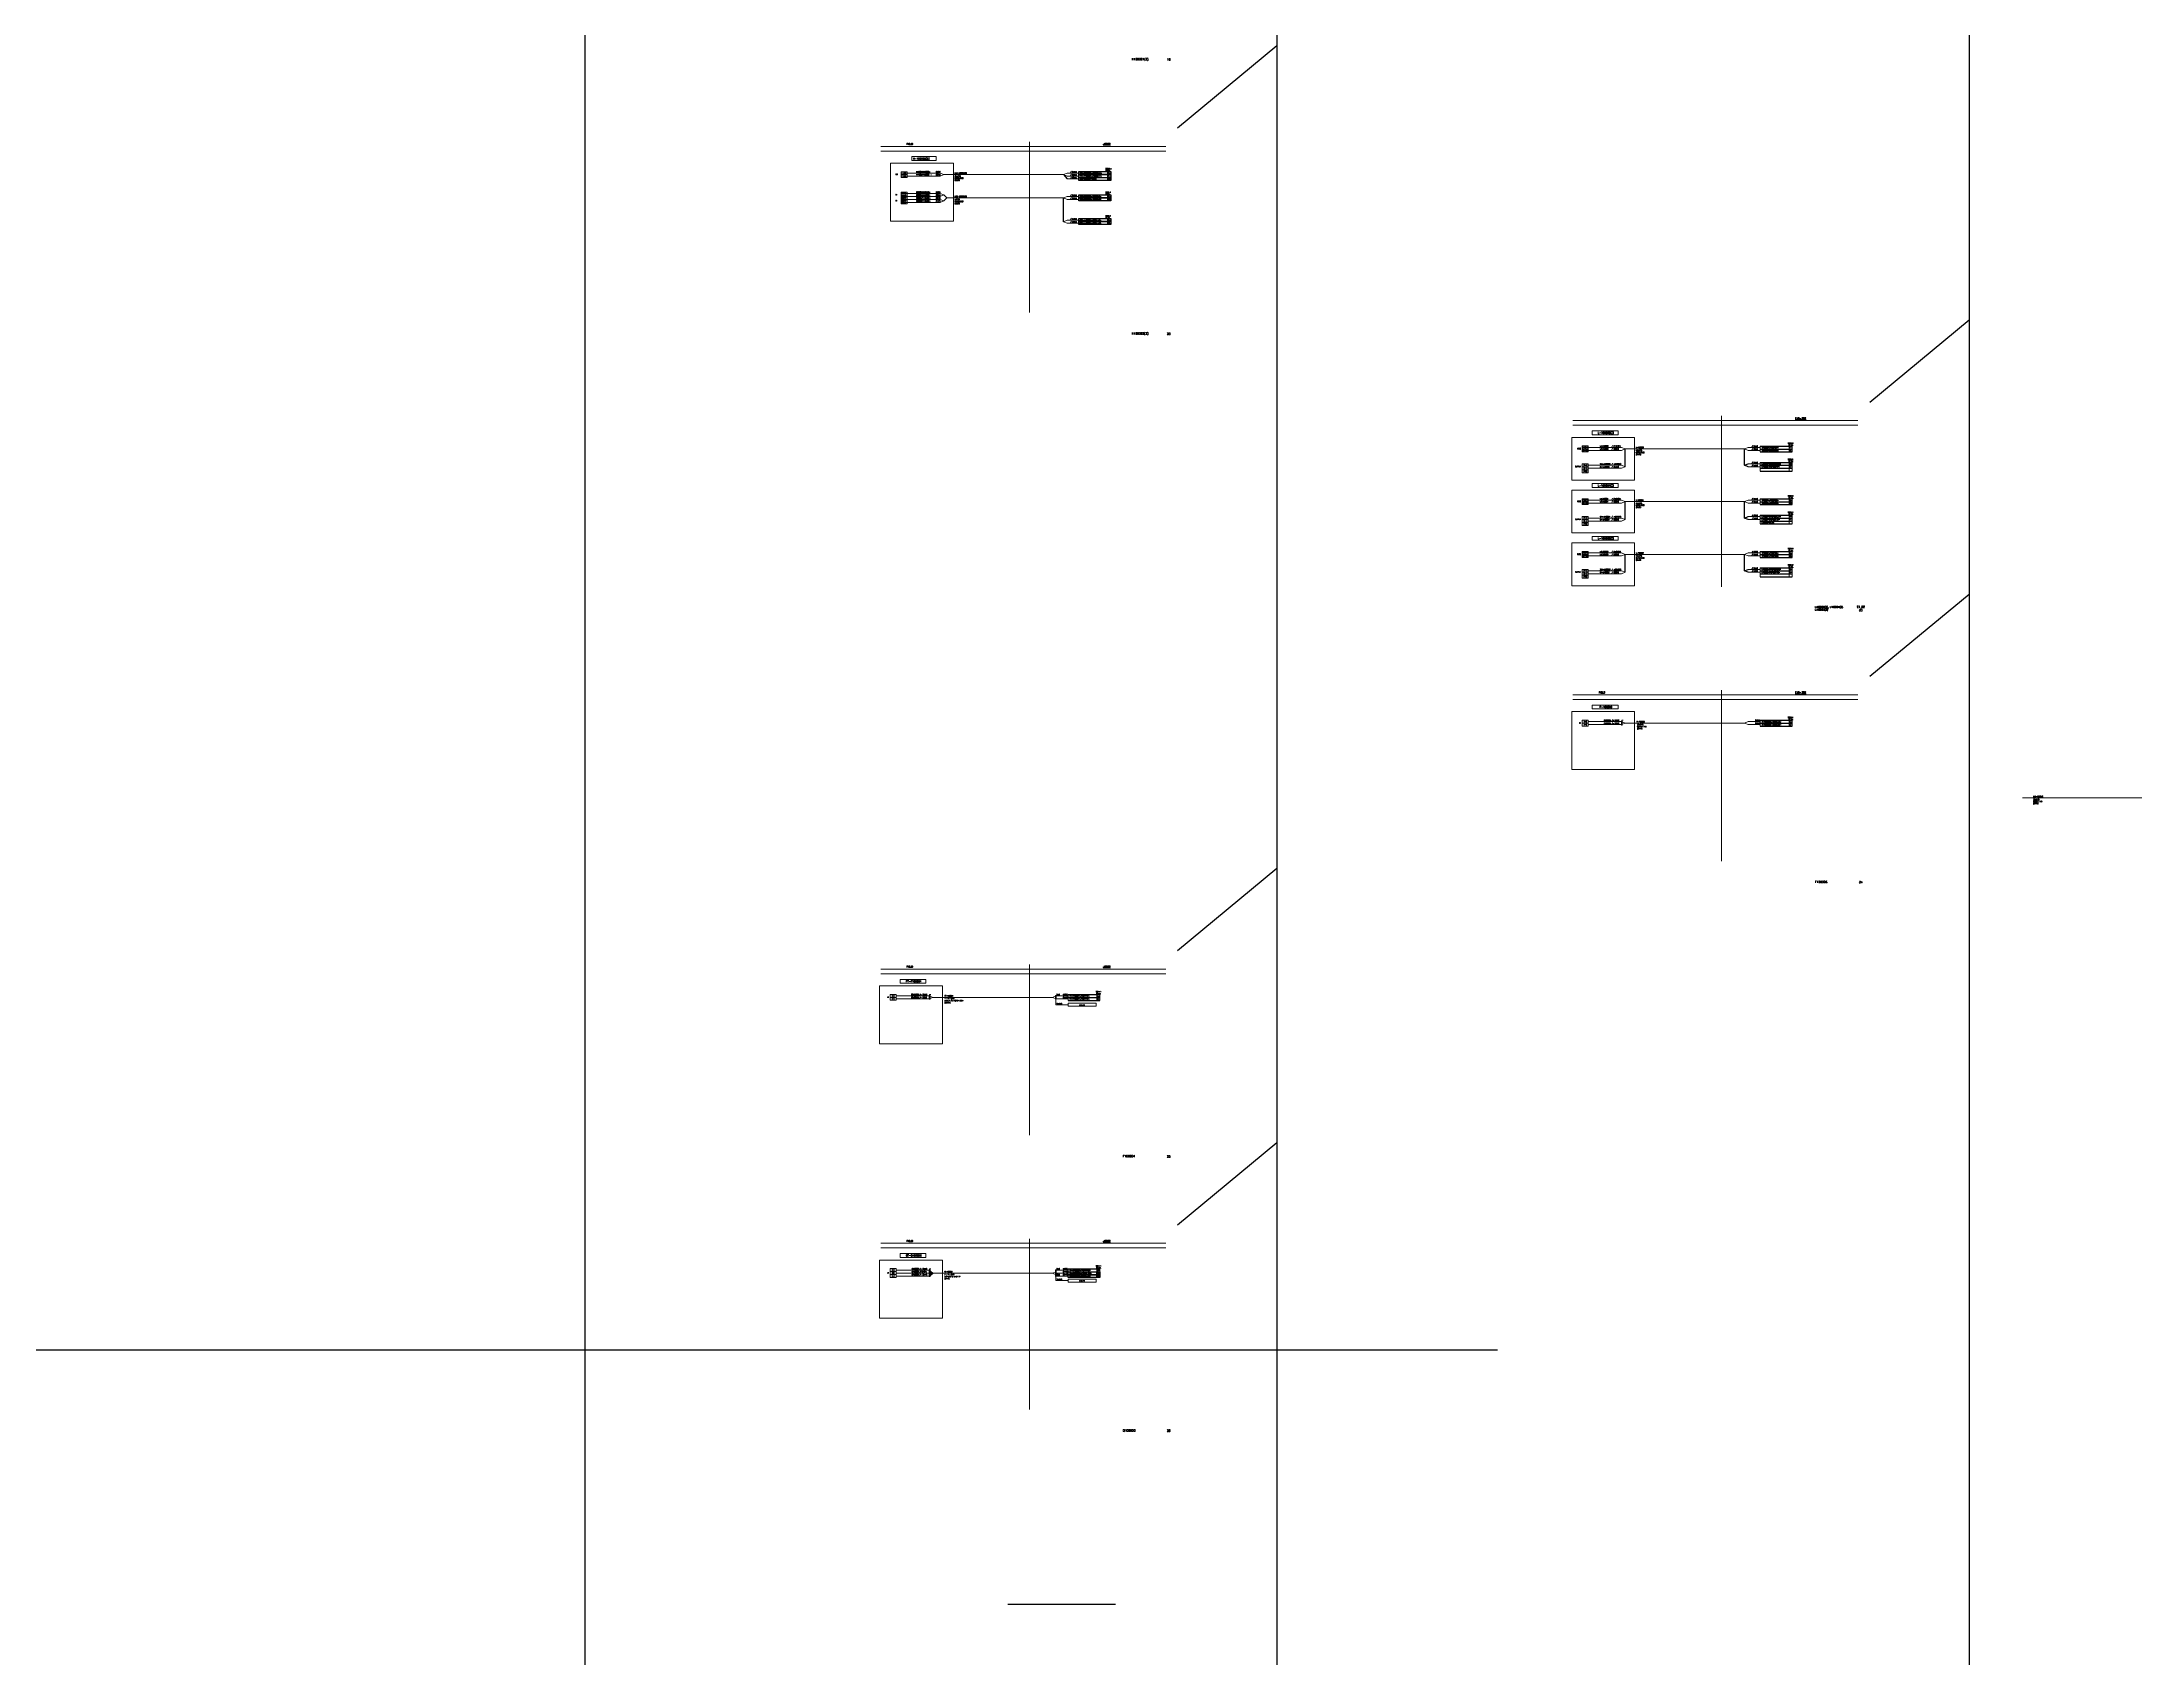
# Model space of a CAD drawing. Header units: millimetres. Extents: x -14942 to 24072, y -50285 to 2207.
# Drawn here: x -11872 to -9028, y -8700 to -6510 of the extents above; entities that cross this region are included whole.
import ezdxf
from ezdxf.enums import TextEntityAlignment as Align

# ---------------------------------------------------------------- set-up
doc = ezdxf.new("R2010")
doc.units = ezdxf.units.MM
doc.header["$MEASUREMENT"] = 0
for name, color, linetype in [('BORDER', 3, 'CONTINUOUS'), ('INSTRU', 4, 'CONTINUOUS'), ('INSTRUMENT', 1, 'CONTINUOUS'), ('LINE', 3, 'CONTINUOUS'), ('TEXT', 2, 'CONTINUOUS')]:
    doc.layers.add(name, color=color, linetype=linetype)
doc.styles.add('ROMANS', font='romans')

# ---------------------------------------------------------------- blocks, each defined once
blk = doc.blocks.new('Box')
at = {"layer": 'INSTRU', "color": 7, "lineweight": 13}
for p, q in [((660.5, -1853.3), (660.5, -1865.3)), ((699.6, -1853.3), (699.6, -1865.3)), ((703.7, -1853.3), (703.7, -1865.3))]:
    blk.add_line(p, q, dxfattribs=at)
at = {"layer": 'INSTRUMENT', "color": 7}
for p, q in [((660.5, -1853.3), (703.7, -1853.3)), ((660.5, -1857.3), (703.7, -1857.3)), ((660.5, -1861.3), (703.7, -1861.3)), ((660.5, -1865.3), (703.7, -1865.3))]:
    blk.add_line(p, q, dxfattribs=at)
blk = doc.blocks.new('BOX2')
at = {"layer": 'INSTRU', "color": 7, "lineweight": 13}
for p, q in [((-10467.9, -3369.9), (-10467.9, -3377.9)), ((-10428.8, -3369.9), (-10428.8, -3377.9)), ((-10424.6, -3369.9), (-10424.6, -3377.9))]:
    blk.add_line(p, q, dxfattribs=at)
at = {"layer": 'INSTRUMENT', "color": 7}
for p, q in [((-10467.9, -3369.9), (-10424.6, -3369.9)), ((-10467.9, -3373.9), (-10424.6, -3373.9)), ((-10467.9, -3377.9), (-10424.6, -3377.9))]:
    blk.add_line(p, q, dxfattribs=at)
blk = doc.blocks.new('TERMINAL BALL VALVE')
at = {"layer": 'INSTRU', "color": 7, "lineweight": 13}
for p, q in [((-10708.8, -4084.1), (-10700.8, -4084.1)), ((-10708.8, -4084.1), (-10708.8, -4088.1)), ((-10708.8, -4088.1), (-10700.8, -4088.1)), ((-10708.8, -4088.1), (-10708.8, -4092.1)), ((-10708.8, -4092.1), (-10700.8, -4092.1)), ((-10708.8, -4092.1), (-10700.8, -4092.1)), ((-10708.8, -4092.1), (-10700.8, -4092.1)), ((-10700.8, -4084.1), (-10700.8, -4088.1)), ((-10700.8, -4088.1), (-10700.8, -4092.1)), ((-10708.8, -4111.7), (-10708.8, -4115.7)), ((-10708.8, -4111.7), (-10700.8, -4111.7)), ((-10708.8, -4115.7), (-10700.8, -4115.7)), ((-10708.8, -4115.7), (-10708.8, -4119.7)), ((-10708.8, -4119.7), (-10700.8, -4119.7)), ((-10708.8, -4119.7), (-10708.8, -4123.7)), ((-10708.8, -4119.7), (-10700.8, -4119.7)), ((-10708.8, -4119.7), (-10700.8, -4119.7)), ((-10708.8, -4123.7), (-10700.8, -4123.7)), ((-10708.8, -4123.7), (-10708.8, -4127.7)), ((-10700.8, -4111.7), (-10700.8, -4115.7)), ((-10700.8, -4115.7), (-10700.8, -4119.7)), ((-10700.8, -4119.7), (-10700.8, -4123.7)), ((-10700.8, -4123.7), (-10700.8, -4127.7)), ((-10708.8, -4127.7), (-10700.8, -4127.7))]:
    blk.add_line(p, q, dxfattribs=at)
at = {"layer": 'TEXT', "color": 7, "lineweight": 13, "style": 'ROMANS'}
for s, p in [('HVK(Z)+', (-10704.8, -4086.1)), ('HVK(Z)-', (-10704.8, -4090.1)), ('GSC(Z)+', (-10704.8, -4113.7)), ('GSC(Z)-', (-10704.8, -4117.7)), ('GSO(Z)+', (-10704.8, -4121.7)), ('GSO(Z)-', (-10704.8, -4125.7))]:
    blk.add_text(s, height=1.2, dxfattribs=at).set_placement(p, align=Align.MIDDLE)
blk = doc.blocks.new('AA')
at = {"layer": 'INSTRU', "color": 7, "lineweight": 13}
for p, q in [((660.4, -1836.1), (674.5, -1836.1)), ((660.4, -1836.1), (660.4, -1840.1)), ((660.4, -1840.1), (698.6, -1840.1)), ((667.7, -1836.1), (698.6, -1836.1)), ((698.6, -1836.1), (698.6, -1840.1))]:
    blk.add_line(p, q, dxfattribs=at)
at = {"layer": 'TEXT', "color": 7, "lineweight": 13, "style": 'ROMANS'}
blk.add_text('ground', height=1.5, dxfattribs=at).set_placement((675.9, -1839.1))

msp = doc.modelspace()

# ---------------------------------------------------------------- linework, layer by layer
at = {"layer": 'BORDER', "color": 7, "lineweight": 13}
for p, q in [((-10736.5, -6651.3), (-10350.5, -6651.3)), ((-10736.5, -6657.6), (-10350.5, -6657.6)), ((-9799, -7022.9), (-9413, -7022.9)), ((-9799, -7029.2), (-9413, -7029.2)), ((-9799, -7394.6), (-9413, -7394.6)), ((-9799, -7400.9), (-9413, -7400.9)), ((-10736.5, -7766.2), (-10350.5, -7766.2)), ((-10736.5, -7772.5), (-10350.5, -7772.5)), ((-10736.5, -8137.8), (-10350.5, -8137.8)), ((-10736.5, -8144.1), (-10350.5, -8144.1))]:
    msp.add_line(p, q, dxfattribs=at)
at = {"layer": 'BORDER', "color": 7, "lineweight": 13, "ltscale": 2.5}
for p, q in [((-10535, -6645), (-10535, -6876.5)), ((-9597.5, -7016.6), (-9597.5, -7248.2)), ((-9597.5, -7388.3), (-9597.5, -7619.8)), ((-10535, -7759.9), (-10535, -7991.4)), ((-10535, -8131.5), (-10535, -8363.1))]:
    msp.add_line(p, q, dxfattribs=at)
at = {"layer": 'INSTRU', "color": 7, "lineweight": 13}
for p, q in [((-9786.2, -7057.2), (-9778.2, -7057.2)), ((-9786.2, -7057.2), (-9786.2, -7061.2)), ((-9786.2, -7061.2), (-9778.2, -7061.2)), ((-9786.2, -7061.2), (-9786.2, -7065.2)), ((-9786.2, -7065.2), (-9778.2, -7065.2)), ((-9786.2, -7065.2), (-9778.2, -7065.2)), ((-9786.2, -7081.5), (-9778.2, -7081.5)), ((-9786.2, -7081.5), (-9778.2, -7081.5)), ((-9786.2, -7081.5), (-9778.2, -7081.5)), ((-9786.2, -7081.5), (-9786.2, -7085.5)), ((-9778.2, -7057.2), (-9778.2, -7061.2)), ((-9778.2, -7061.2), (-9778.2, -7065.2)), ((-9778.2, -7081.5), (-9778.2, -7085.5)), ((-9786.2, -7085.5), (-9786.2, -7093.5)), ((-9786.2, -7085.5), (-9778.2, -7085.5)), ((-9786.2, -7089.5), (-9778.2, -7089.5)), ((-9786.2, -7093.5), (-9778.2, -7093.5)), ((-9778.2, -7085.5), (-9778.2, -7093.5)), ((-9786.2, -7128.7), (-9778.2, -7128.7)), ((-9786.2, -7128.7), (-9786.2, -7132.7)), ((-9786.2, -7132.7), (-9778.2, -7132.7)), ((-9786.2, -7132.7), (-9786.2, -7136.7)), ((-9786.2, -7136.7), (-9778.2, -7136.7)), ((-9786.2, -7136.7), (-9778.2, -7136.7)), ((-9778.2, -7128.7), (-9778.2, -7132.7)), ((-9778.2, -7132.7), (-9778.2, -7136.7)), ((-9786.2, -7153), (-9778.2, -7153)), ((-9786.2, -7153), (-9778.2, -7153)), ((-9786.2, -7153), (-9778.2, -7153)), ((-9786.2, -7153), (-9786.2, -7157)), ((-9786.2, -7157), (-9786.2, -7165)), ((-9786.2, -7157), (-9778.2, -7157)), ((-9786.2, -7161), (-9778.2, -7161)), ((-9786.2, -7165), (-9778.2, -7165)), ((-9778.2, -7153), (-9778.2, -7157)), ((-9778.2, -7157), (-9778.2, -7165)), ((-9786.2, -7200.2), (-9778.2, -7200.2)), ((-9786.2, -7200.2), (-9786.2, -7204.2)), ((-9786.2, -7204.2), (-9778.2, -7204.2)), ((-9786.2, -7204.2), (-9786.2, -7208.2)), ((-9786.2, -7208.2), (-9778.2, -7208.2)), ((-9786.2, -7208.2), (-9778.2, -7208.2)), ((-9778.2, -7200.2), (-9778.2, -7204.2)), ((-9778.2, -7204.2), (-9778.2, -7208.2)), ((-9786.2, -7224.5), (-9778.2, -7224.5)), ((-9786.2, -7224.5), (-9778.2, -7224.5)), ((-9786.2, -7224.5), (-9778.2, -7224.5)), ((-9786.2, -7224.5), (-9786.2, -7228.5)), ((-9786.2, -7228.5), (-9786.2, -7236.5)), ((-9786.2, -7228.5), (-9778.2, -7228.5)), ((-9786.2, -7232.5), (-9778.2, -7232.5)), ((-9786.2, -7236.5), (-9778.2, -7236.5)), ((-9778.2, -7224.5), (-9778.2, -7228.5)), ((-9778.2, -7228.5), (-9778.2, -7236.5)), ((-9786.2, -7428.8), (-9778.2, -7428.8)), ((-9786.2, -7428.8), (-9786.2, -7432.8)), ((-9786.2, -7432.8), (-9778.2, -7432.8)), ((-9786.2, -7432.8), (-9786.2, -7436.8)), ((-9786.2, -7436.8), (-9778.2, -7436.8)), ((-9786.2, -7436.8), (-9778.2, -7436.8)), ((-9778.2, -7428.8), (-9778.2, -7432.8)), ((-9778.2, -7432.8), (-9778.2, -7436.8)), ((-10723.7, -7800.5), (-10715.7, -7800.5)), ((-10723.7, -7800.5), (-10723.7, -7804.5)), ((-10723.7, -7804.5), (-10715.7, -7804.5)), ((-10723.7, -7804.5), (-10723.7, -7808.5)), ((-10723.7, -7808.5), (-10715.7, -7808.5)), ((-10723.7, -7808.5), (-10715.7, -7808.5)), ((-10715.7, -7800.5), (-10715.7, -7804.5)), ((-10715.7, -7804.5), (-10715.7, -7808.5)), ((-10482.7, -7812.5), (-10482.7, -7812.6)), ((-10723.7, -8172.1), (-10715.7, -8172.1)), ((-10723.7, -8172.1), (-10723.7, -8176.1)), ((-10723.7, -8176.1), (-10715.7, -8176.1)), ((-10723.7, -8176.1), (-10723.7, -8180.1)), ((-10723.7, -8180.1), (-10715.7, -8180.1)), ((-10723.7, -8180.1), (-10715.7, -8180.1)), ((-10723.7, -8180.1), (-10723.7, -8184.1)), ((-10723.7, -8184.1), (-10715.7, -8184.1)), ((-10723.7, -8184.1), (-10715.7, -8184.1)), ((-10715.7, -8172.1), (-10715.7, -8176.1)), ((-10715.7, -8176.1), (-10715.7, -8180.1)), ((-10715.7, -8180.1), (-10715.7, -8184.1)), ((-10482.7, -8184.1), (-10482.7, -8184.2))]:
    msp.add_line(p, q, dxfattribs=at)
at = {"layer": 'INSTRUMENT', "color": 7}
for p, q in [((-11137.4, -2798.3), (-11137.4, -38144.8)), ((-10199.9, -2798.3), (-10199.9, -35286.8)), ((-9262.4, -3170), (-9262.4, -50285.5)), ((-10334.4, -6626.2), (-10199.9, -6514.7)), ((-10489, -6689.6), (-10484, -6695.4)), ((-10468, -6693.4), (-10424.8, -6693.4)), ((-10650.8, -6717.1), (-10646.9, -6721.1)), ((-10650.8, -6725.1), (-10646.9, -6721.1)), ((-10489, -6753.3), (-10489, -6721.1)), ((-9396.9, -6997.8), (-9262.4, -6886.3)), ((-9728.2, -7085.5), (-9728.2, -7061.2)), ((-9566.4, -7083.5), (-9566.4, -7061.2)), ((-9566.4, -7083.5), (-9561.4, -7081.5)), ((-9561.4, -7085.5), (-9566.4, -7083.5)), ((-9728.2, -7157), (-9728.2, -7132.7)), ((-9566.4, -7155), (-9566.4, -7132.7)), ((-9566.4, -7155), (-9561.4, -7153)), ((-9561.4, -7157), (-9566.4, -7155)), ((-9728.2, -7228.5), (-9728.2, -7204.2)), ((-9566.4, -7226.5), (-9566.4, -7204.2)), ((-9566.4, -7226.5), (-9561.4, -7224.5)), ((-9561.4, -7228.5), (-9566.4, -7226.5)), ((-9396.9, -7369.4), (-9262.4, -7258)), ((-10334.4, -7741.1), (-10199.9, -7629.6)), ((-10334.4, -8112.7), (-10199.9, -8001.2)), ((-10670.7, -8174.1), (-10665.7, -8178.3)), ((-10670.7, -8178.1), (-10665.7, -8178.3)), ((-10670.7, -8182.1), (-10665.7, -8178.3)), ((-14716.7, -8282.2), (-9901, -8282.2)), ((-10564.2, -8626.9), (-10418.4, -8626.9))]:
    msp.add_line(p, q, dxfattribs=at)
for points in [[(-10468, -6685.5), (-10424.8, -6685.5), (-10424.8, -6697.4), (-10468, -6697.4)], [(-10424.8, -6689.4), (-10468, -6689.4), (-10468, -6689.4), (-10424.8, -6689.4)], [(-10428.9, -6685.5), (-10428.9, -6685.5), (-10428.9, -6693.4), (-10428.9, -6697.4)], [(-10468, -6717), (-10424.8, -6717), (-10424.8, -6725), (-10468, -6725)], [(-10424.8, -6721), (-10468, -6721), (-10468, -6721), (-10424.8, -6721)], [(-10428.9, -6717), (-10428.9, -6717), (-10428.9, -6725), (-10428.9, -6725)], [(-10468, -6749.2), (-10424.8, -6749.2), (-10424.8, -6757.2), (-10468, -6757.2)], [(-10424.8, -6753.2), (-10468, -6753.2), (-10468, -6753.2), (-10424.8, -6753.2)], [(-10428.9, -6749.2), (-10428.9, -6749.2), (-10428.9, -6757.2), (-10428.9, -6757.2)], [(-10482.7, -8176.3), (-10443.6, -8176.3), (-10443.6, -8180.3), (-10482.7, -8180.3)], [(-10482.7, -8180.3), (-10443.6, -8180.3), (-10443.6, -8184.2), (-10482.7, -8184.2)], [(-10443.6, -8176.3), (-10439.5, -8176.3), (-10439.5, -8180.3), (-10443.6, -8180.3)], [(-10443.6, -8180.3), (-10439.5, -8180.3), (-10439.5, -8184.2), (-10443.6, -8184.2)]]:
    msp.add_lwpolyline(points, close=True, dxfattribs=at)
at = {"layer": 'LINE', "color": 7, "lineweight": 13, "ltscale": 8}
for p, q in [((-10723.3, -6752.7), (-10723.3, -6673.9)), ((-10638, -6673.9), (-10723.3, -6673.9)), ((-10638, -6752.7), (-10638, -6673.9)), ((-10638, -6752.7), (-10723.3, -6752.7)), ((-9800.6, -7103.7), (-9800.6, -7045.6)), ((-9715.4, -7045.6), (-9800.6, -7045.6)), ((-9715.4, -7103.7), (-9715.4, -7045.6)), ((-9715.4, -7103.7), (-9800.6, -7103.7)), ((-9800.6, -7175.2), (-9800.6, -7117.1)), ((-9715.4, -7117.1), (-9800.6, -7117.1)), ((-9715.4, -7175.2), (-9800.6, -7175.2)), ((-9800.6, -7246.7), (-9800.6, -7188.6)), ((-9715.4, -7188.6), (-9800.6, -7188.6)), ((-9715.4, -7246.7), (-9715.4, -7188.6)), ((-9715.4, -7246.7), (-9800.6, -7246.7)), ((-9800.6, -7495.9), (-9800.6, -7417.2)), ((-9715.4, -7417.2), (-9800.6, -7417.2)), ((-9715.4, -7495.9), (-9715.4, -7417.2)), ((-9715.4, -7495.9), (-9800.6, -7495.9)), ((-10738.1, -7867.6), (-10738.1, -7788.9)), ((-10652.9, -7788.9), (-10738.1, -7788.9)), ((-10652.9, -7867.6), (-10652.9, -7788.9)), ((-10652.9, -7867.6), (-10738.1, -7867.6)), ((-10738.1, -8239.2), (-10738.1, -8160.5)), ((-10652.9, -8160.5), (-10738.1, -8160.5)), ((-10652.9, -8239.2), (-10652.9, -8160.5)), ((-10652.9, -8239.2), (-10738.1, -8239.2))]:
    msp.add_line(p, q, dxfattribs=at)
at = {"layer": 'LINE', "color": 7, "lineweight": 13}
for p, q in [((-10694.3, -6665.2), (-10661.5, -6665.2)), ((-10694.3, -6665.2), (-10694.3, -6670.4)), ((-10694.3, -6670.4), (-10661.5, -6670.4)), ((-10661.5, -6665.2), (-10661.5, -6670.4)), ((-10700.8, -6687.6), (-10655.8, -6687.6)), ((-10700.8, -6691.6), (-10655.8, -6691.6)), ((-10650.8, -6689.6), (-10655.8, -6687.6)), ((-10655.8, -6691.6), (-10650.8, -6689.6)), ((-10650.8, -6689.6), (-10489, -6689.6)), ((-10489, -6689.6), (-10484, -6687.6)), ((-10489, -6689.6), (-10484, -6691.6)), ((-10468, -6687.6), (-10484, -6687.6)), ((-10468, -6691.6), (-10484, -6691.6)), ((-10468, -6695.4), (-10484, -6695.4)), ((-10700.8, -6715.1), (-10655.8, -6715.1)), ((-10700.8, -6719.1), (-10655.8, -6719.1)), ((-10700.8, -6723.1), (-10655.8, -6723.1)), ((-10700.8, -6727.1), (-10655.8, -6727.1)), ((-10650.8, -6717.1), (-10655.8, -6715.1)), ((-10655.8, -6719.1), (-10650.8, -6717.1)), ((-10650.8, -6725.1), (-10655.8, -6723.1)), ((-10655.8, -6727.1), (-10650.8, -6725.1)), ((-10646.9, -6721.1), (-10489, -6721.1)), ((-10494.7, -6721.1), (-10489, -6721.1)), ((-10489, -6721.1), (-10484, -6719.1)), ((-10489, -6721.1), (-10484, -6723.1)), ((-10468, -6719.1), (-10484, -6719.1)), ((-10468, -6723.1), (-10484, -6723.1)), ((-10489, -6753.3), (-10484, -6751.3)), ((-10489, -6753.3), (-10484, -6755.3)), ((-10468, -6751.3), (-10484, -6751.3)), ((-10468, -6755.3), (-10484, -6755.3)), ((-9772.8, -7036.8), (-9737.7, -7036.8)), ((-9772.8, -7036.8), (-9772.8, -7042)), ((-9772.8, -7042), (-9737.7, -7042)), ((-9737.7, -7036.8), (-9737.7, -7042)), ((-9778.2, -7059.2), (-9733.2, -7059.2)), ((-9778.2, -7063.2), (-9733.2, -7063.2)), ((-9728.2, -7061.2), (-9733.2, -7059.2)), ((-9733.2, -7063.2), (-9728.2, -7061.2)), ((-9728.2, -7061.2), (-9566.4, -7061.2)), ((-9566.4, -7061.2), (-9561.4, -7059.2)), ((-9566.4, -7061.2), (-9561.4, -7063.2)), ((-9545.3, -7059.2), (-9561.4, -7059.2)), ((-9545.3, -7063.2), (-9561.4, -7063.2)), ((-9545.3, -7081.5), (-9561.4, -7081.5)), ((-9778.2, -7083.5), (-9733.2, -7083.5)), ((-9778.2, -7087.5), (-9733.2, -7087.5)), ((-9772.8, -7108.3), (-9737.7, -7108.3)), ((-9772.8, -7108.3), (-9772.8, -7113.5)), ((-9737.7, -7108.3), (-9737.7, -7113.5)), ((-9728.2, -7085.5), (-9733.2, -7083.5)), ((-9733.2, -7087.5), (-9728.2, -7085.5)), ((-9545.3, -7085.5), (-9561.4, -7085.5)), ((-9778.2, -7130.7), (-9733.2, -7130.7)), ((-9778.2, -7134.7), (-9733.2, -7134.7)), ((-9772.8, -7113.5), (-9737.7, -7113.5)), ((-9728.2, -7132.7), (-9733.2, -7130.7)), ((-9733.2, -7134.7), (-9728.2, -7132.7)), ((-9728.2, -7132.7), (-9566.4, -7132.7)), ((-9566.4, -7132.7), (-9561.4, -7130.7)), ((-9566.4, -7132.7), (-9561.4, -7134.7)), ((-9545.3, -7130.7), (-9561.4, -7130.7)), ((-9545.3, -7134.7), (-9561.4, -7134.7)), ((-9778.2, -7155), (-9733.2, -7155)), ((-9778.2, -7159), (-9733.2, -7159)), ((-9728.2, -7157), (-9733.2, -7155)), ((-9733.2, -7159), (-9728.2, -7157)), ((-9545.3, -7153), (-9561.4, -7153)), ((-9545.3, -7157), (-9561.4, -7157)), ((-9772.8, -7179.8), (-9737.7, -7179.8)), ((-9772.8, -7179.8), (-9772.8, -7185)), ((-9772.8, -7185), (-9737.7, -7185)), ((-9737.7, -7179.8), (-9737.7, -7185)), ((-9778.2, -7202.2), (-9733.2, -7202.2)), ((-9778.2, -7206.2), (-9733.2, -7206.2)), ((-9728.2, -7204.2), (-9733.2, -7202.2)), ((-9733.2, -7206.2), (-9728.2, -7204.2)), ((-9728.2, -7204.2), (-9566.4, -7204.2)), ((-9566.4, -7204.2), (-9561.4, -7202.2)), ((-9566.4, -7204.2), (-9561.4, -7206.2)), ((-9545.3, -7202.2), (-9561.4, -7202.2)), ((-9545.3, -7206.2), (-9561.4, -7206.2)), ((-9778.2, -7226.5), (-9733.2, -7226.5)), ((-9778.2, -7230.5), (-9733.2, -7230.5)), ((-9728.2, -7228.5), (-9733.2, -7226.5)), ((-9733.2, -7230.5), (-9728.2, -7228.5)), ((-9545.3, -7224.5), (-9561.4, -7224.5)), ((-9545.3, -7228.5), (-9561.4, -7228.5)), ((-9772.8, -7408.4), (-9737.7, -7408.4)), ((-9772.8, -7408.4), (-9772.8, -7413.6)), ((-9772.8, -7413.6), (-9737.7, -7413.6)), ((-9737.7, -7408.4), (-9737.7, -7413.6)), ((-9778.2, -7430.8), (-9733.2, -7430.8)), ((-9778.2, -7434.8), (-9733.2, -7434.8)), ((-9733.2, -7430.2), (-9733.2, -7435.4)), ((-9733.2, -7430.2), (-9732.2, -7430.2)), ((-9728.2, -7432.8), (-9733.2, -7430.8)), ((-9733.2, -7434.8), (-9728.2, -7432.8)), ((-9733.2, -7435.4), (-9732.2, -7435.4)), ((-9732.7, -7428.9), (-9731, -7428.9)), ((-9732.2, -7430.2), (-9732.2, -7435.4)), ((-9728.2, -7432.8), (-9566.4, -7432.8)), ((-9566.4, -7432.8), (-9561.4, -7430.8)), ((-9566.4, -7432.8), (-9561.4, -7434.8)), ((-9545.3, -7430.8), (-9561.4, -7430.8)), ((-9545.3, -7434.8), (-9561.4, -7434.8)), ((-10710.3, -7780.1), (-10675.2, -7780.1)), ((-10710.3, -7780.1), (-10710.3, -7785.3)), ((-10710.3, -7785.3), (-10675.2, -7785.3)), ((-10675.2, -7780.1), (-10675.2, -7785.3)), ((-10715.7, -7802.5), (-10670.7, -7802.5)), ((-10715.7, -7806.5), (-10670.7, -7806.5)), ((-10670.7, -7801.9), (-10670.7, -7807.1)), ((-10670.7, -7801.9), (-10669.7, -7801.9)), ((-10665.7, -7804.5), (-10670.7, -7802.5)), ((-10670.7, -7806.5), (-10665.7, -7804.5)), ((-10670.7, -7807.1), (-10669.7, -7807.1)), ((-10670.2, -7800.5), (-10668.5, -7800.5)), ((-10669.7, -7801.9), (-10669.7, -7807.1)), ((-10665.7, -7804.5), (-10503.8, -7804.5)), ((-10503.8, -7804.5), (-10498.8, -7802.5)), ((-10503.8, -7804.5), (-10498.8, -7806.5)), ((-10498.8, -7801.9), (-10499.8, -7801.9)), ((-10499.8, -7801.9), (-10499.8, -7807.1)), ((-10498.8, -7807.1), (-10499.8, -7807.1)), ((-10499.3, -7807.1), (-10499.3, -7814.5)), ((-10499.3, -7807.1), (-10499.3, -7814.5)), ((-10482.8, -7814.5), (-10499.3, -7814.5)), ((-10498.8, -7801.9), (-10498.8, -7807.1)), ((-10482.7, -7802.5), (-10498.8, -7802.5)), ((-10482.7, -7806.5), (-10498.8, -7806.5)), ((-10710.3, -8151.7), (-10675.2, -8151.7)), ((-10710.3, -8151.7), (-10710.3, -8156.9)), ((-10710.3, -8156.9), (-10675.2, -8156.9)), ((-10675.2, -8151.7), (-10675.2, -8156.9)), ((-10715.7, -8174.1), (-10670.7, -8174.1)), ((-10715.7, -8178.1), (-10670.7, -8178.1)), ((-10715.7, -8182.1), (-10670.7, -8182.1)), ((-10670.7, -8173.5), (-10670.7, -8182.7)), ((-10670.7, -8173.5), (-10669.7, -8173.5)), ((-10670.7, -8182.7), (-10669.7, -8182.7)), ((-10670.2, -8172.2), (-10668.5, -8172.2)), ((-10669.7, -8173.5), (-10669.7, -8182.7)), ((-10665.7, -8178.3), (-10503.8, -8178.3)), ((-10503.8, -8178.3), (-10498.8, -8176.3)), ((-10503.8, -8178.3), (-10498.8, -8180.3)), ((-10498.8, -8173.5), (-10499.8, -8173.5)), ((-10499.8, -8173.5), (-10499.8, -8182.7)), ((-10498.8, -8182.7), (-10499.8, -8182.7)), ((-10499.3, -8182.7), (-10499.3, -8188.2)), ((-10499.3, -8182.7), (-10499.3, -8188.2)), ((-10482.7, -8188.2), (-10499.3, -8188.2)), ((-10498.8, -8173.5), (-10498.8, -8182.7)), ((-10482.7, -8174.1), (-10498.8, -8174.1)), ((-10482.7, -8178.1), (-10498.8, -8178.1)), ((-10482.7, -8182.1), (-10498.8, -8182.1))]:
    msp.add_line(p, q, dxfattribs=at)
at = {"layer": 'LINE', "color": 4, "lineweight": 13, "ltscale": 8}
msp.add_line((-9715.4, -7175.2), (-9715.4, -7117.1), dxfattribs=at)
at = {"layer": 'LINE', "color": 0, "lineweight": 13}
msp.add_line((-9190, -7534.2), (-9028.2, -7534.2), dxfattribs=at)
at = {"layer": 'TEXT', "color": 7, "lineweight": 13}
for p, q in [((-9732.7, -7430.2), (-9732.7, -7428.9)), ((-10670.2, -7801.9), (-10670.2, -7800.5)), ((-10670.2, -8173.5), (-10670.2, -8172.2))]:
    msp.add_line(p, q, dxfattribs=at)

# ---------------------------------------------------------------- block references
at = {"layer": 'INSTRUMENT', "color": 7}
for name, p in [('TERMINAL BALL VALVE', (0, -2601.5)), ('BOX2', (922.6, -3687.5)), ('BOX2', (922.6, -3758.9)), ('BOX2', (922.6, -3830.4)), ('BOX2', (922.6, -4059.1)), ('BOX2', (-14.9, -4430.7)), ('BOX2', (-14.9, -4802.4))]:
    msp.add_blockref(name, p, dxfattribs=at)
at = {"layer": 'INSTRUMENT', "color": 1}
for name, p in [('Box', (-10205.7, -5226.2)), ('Box', (-10205.7, -5297.7)), ('Box', (-10205.7, -5369.2)), ('AA', (-11143.2, -5976.4)), ('AA', (-11143.2, -6350.2))]:
    msp.add_blockref(name, p, dxfattribs=at)

# ---------------------------------------------------------------- texts
at = {"layer": 'TEXT', "color": 7, "lineweight": 13, "style": 'ROMANS'}
for s, height, p in [('H106001(Z)', 2.8, (-10396.5, -6534.6)), ('FIELD', 2.4, (-10701.4, -6649.2)), ('%%UJB202', 2.4, (-10435.2, -6649.2)), ('H-106002(Z)', 2.4, (-10692.5, -6669)), ('TBSD0.1 ', 1.5, (-10432, -6682.5)), ('TB No.', 1.5, (-10432, -6684.9)), ('DO', 1.5, (-10716.4, -6690)), ('GSC(Z)/H106002+', 1.5, (-10688.3, -6714.1)), ('HVK(Z)/H106002+', 1.5, (-10688.3, -6686.5)), ('HVK(Z)/H106002', 1.5, (-10688.3, -6690.5)), ('-', 1.5, (-10669, -6690.5)), ('(1BK)', 1.5, (-10661.6, -6686.5)), ('(2BK)', 1.5, (-10661.6, -6690.5)), ('(1BK)', 1.5, (-10661.6, -6714.1)), ('HVK-106002(Z)', 1.5, (-10636.4, -6688.3)), ('/ (1BK)', 1.5, (-10479.4, -6686.7)), ('/ (2BK)', 1.5, (-10479.4, -6690.7)), ('/ (G/Y)', 1.5, (-10479.4, -6694.6)), ('HVK-H106002+/TBSDO.1:4+', 1.5, (-10466.7, -6688.3)), ('HVK-H106002-/TBSDO.1:4-', 1.5, (-10466.7, -6692.3)), ('4-', 1.5, (-10428.6, -6692.3)), ('4+', 1.5, (-10428.5, -6688.3)), ('PE', 1.5, (-10428.3, -6696.3)), ('DI', 1.5, (-10716.4, -6717.6)), ('DI', 1.5, (-10716.4, -6725.6)), ('GSC(Z)/H106002-', 1.5, (-10688.3, -6718.1)), ('GSO(Z)/H106002+', 1.5, (-10688.3, -6722.1)), ('GSO(Z)/H106002-', 1.5, (-10688.3, -6726.1)), ('(2BK)', 1.5, (-10661.6, -6718.1)), ('(3BK)', 1.5, (-10661.6, -6722.1)), ('(4BK)', 1.5, (-10661.6, -6726.1)), ('HGS-106002(Z)', 1.5, (-10636.4, -6719.9)), ('/ (1BK)', 1.5, (-10479.4, -6718.3)), ('/ (2BK)', 1.5, (-10479.4, -6722.3)), ('GSC-H106002+/TBSDI.1:7+', 1.5, (-10466.6, -6719.9)), ('GSC-H106002-/TBSDI.1:7S', 1.5, (-10466.6, -6723.9)), ('TBSDI.1 ', 1.5, (-10432.1, -6714.2)), ('TB No.', 1.5, (-10432, -6716.5)), ('7+', 1.5, (-10428.2, -6719.9)), ('7S', 1.5, (-10428.2, -6723.9)), ('/ (1BK)', 1.5, (-10479.4, -6750.5)), ('/ (2BK)', 1.5, (-10479.4, -6754.5)), ('GSO-H106002+/TBSDI.1:8+', 1.5, (-10466.8, -6752.2)), ('GSO-H106002-/TBSDI.1:8S', 1.5, (-10466.8, -6756.2)), ('TBSDI.1 ', 1.5, (-10432.2, -6746.4)), ('TB No.', 1.5, (-10432.2, -6748.7)), ('8S', 1.5, (-10428.4, -6756.2)), ('8+', 1.5, (-10428.3, -6752.2)), ('H106002(Z)', 2.8, (-10396.5, -6906.3)), ('%%UFJB-302', 2.4, (-9497.7, -7020.9)), ('TBSDI.2', 1.5, (-9507.8, -7054.3)), ('24V-L106000', 1.5, (-9762.4, -7082.4)), ('L/L106000', 1.5, (-9762.4, -7058.2)), ('L/L106000', 1.5, (-9762.4, -7062.2)), ('/ 24V(1BK)', 1.5, (-9746.4, -7058.2)), ('/', 1.5, (-9746.4, -7062.2)), ('/', 1.5, (-9746.4, -7082.4)), ('0(2BK)', 1.5, (-9743.8, -7062.2)), ('+24(3BK)', 1.5, (-9743.8, -7082.4)), ('/ (1BK)', 1.5, (-9556.7, -7058.4)), ('/ (2BK)', 1.5, (-9556.7, -7062.4)), ('/ (3BK)', 1.5, (-9556.7, -7080.7)), ('L106000+/TBSDI.2:1+', 1.5, (-9543.1, -7060.3)), ('L106000-/TBSDI.2:1S', 1.5, (-9543.1, -7064.2)), ('TBSDI.2', 1.5, (-9508, -7076.3)), ('TB No.', 1.5, (-9507.2, -7056.8)), ('TB No.', 1.5, (-9507.2, -7078.8)), ('1+', 1.5, (-9505.7, -7060.4)), ('1S', 1.5, (-9505.7, -7064.4)), ('2+', 1.5, (-9505.5, -7082.3)), ('0V-L106000', 1.5, (-9762.4, -7086.4)), ('/', 1.5, (-9746.4, -7086.4)), ('0(4BK)', 1.5, (-9743.8, -7086.4)), ('/ (4BK)', 1.5, (-9556.7, -7084.7)), ('2-', 1.5, (-9505.5, -7086.3)), ('L/L106001', 1.5, (-9762.4, -7129.6)), ('L/L106001', 1.5, (-9762.4, -7133.6)), ('/ 24V(1BK)', 1.5, (-9746.4, -7129.6)), ('/', 1.5, (-9746.4, -7133.6)), ('0(2BK)', 1.5, (-9743.8, -7133.6)), ('/ (1BK)', 1.5, (-9556.7, -7129.9)), ('/ (2BK)', 1.5, (-9556.7, -7133.9)), ('L106001+/TBSDI.2:3+', 1.5, (-9543.1, -7131.8)), ('L106001-/TBSDI.2:3S', 1.5, (-9543.1, -7135.7)), ('TBSDI.2', 1.5, (-9507.8, -7125.8)), ('TB No.', 1.5, (-9507.2, -7128.3)), ('3+', 1.5, (-9505.7, -7131.9)), ('3S', 1.5, (-9505.7, -7135.9)), ('24V-L106001', 1.5, (-9762.4, -7153.9)), ('0V-L106001', 1.5, (-9762.4, -7157.9)), ('/', 1.5, (-9746.4, -7153.9)), ('/', 1.5, (-9746.4, -7157.9)), ('+24(1BK)', 1.5, (-9743.8, -7153.9)), ('0(2BK)', 1.5, (-9743.8, -7157.9)), ('/ (3BK)', 1.5, (-9556.7, -7152.2)), ('/ (4BK)', 1.5, (-9556.7, -7156.2)), ('TBSDI.2', 1.5, (-9508, -7147.8)), ('TB No.', 1.5, (-9507.2, -7150.3)), ('4+', 1.5, (-9505.5, -7153.8)), ('4-', 1.5, (-9505.5, -7157.8)), ('TBSDI.2', 1.5, (-9507.8, -7197.3)), ('24V-L106002', 1.5, (-9762.4, -7225.4)), ('L/L106002', 1.5, (-9762.4, -7201.1)), ('L/L106002', 1.5, (-9762.4, -7205.1)), ('/ 24V(1BK)', 1.5, (-9746.4, -7201.1)), ('/', 1.5, (-9746.4, -7205.1)), ('/', 1.5, (-9746.4, -7225.4)), ('0(2BK)', 1.5, (-9743.8, -7205.1)), ('+24(1BK)', 1.5, (-9743.8, -7225.4)), ('/ (1BK)', 1.5, (-9556.7, -7201.4)), ('/ (2BK)', 1.5, (-9556.7, -7205.4)), ('/ (3BK)', 1.5, (-9556.7, -7223.7)), ('L106002+/TBSDI.2:5+', 1.5, (-9543.1, -7203.2)), ('L106002-/TBSDI.2:5S', 1.5, (-9543.1, -7207.2)), ('TBSDI.2', 1.5, (-9508, -7219.3)), ('TB No.', 1.5, (-9507.2, -7199.8)), ('TB No.', 1.5, (-9507.2, -7221.8)), ('5+', 1.5, (-9505.7, -7203.4)), ('5S', 1.5, (-9505.7, -7207.4)), ('6+', 1.5, (-9505.5, -7225.3)), ('0V-L106002', 1.5, (-9762.4, -7229.4)), ('/', 1.5, (-9746.4, -7229.4)), ('0(2BK)', 1.5, (-9743.8, -7229.4)), ('/ (4BK)', 1.5, (-9556.7, -7227.6)), ('6-', 1.5, (-9505.5, -7229.3)), ('L106000(Z), L106001(Z)', 2.24, (-9471.2, -7276.7)), ('L106002(Z)', 2.24, (-9471.2, -7280.2)), ('FIELD', 2.4, (-9763.9, -7392.5)), ('%%UFJB-302', 2.4, (-9497.7, -7392.5)), ('P106006', 1.5, (-9756.9, -7429.8)), ('P106006', 1.5, (-9756.9, -7433.8)), ('/+ (1BK)', 1.5, (-9746.4, -7429.8)), ('/- (2BK)', 1.5, (-9746.4, -7433.8)), ('P-106006', 1.5, (-9712.6, -7431.6)), ('P-P106006+/TBDCI.1:2+', 1.5, (-9543.1, -7431.9)), ('P-P106006-/TBDCI.1:2-', 1.5, (-9543.1, -7435.9)), ('TBDCI.1', 1.5, (-9507.8, -7426)), ('TB No.', 1.5, (-9507.2, -7428.5)), ('2+', 1.5, (-9505.5, -7432)), ('S-', 1.5, (-9505.5, -7436)), ('F106006', 2.8, (-9471, -7649.5)), ('FIELD', 2.4, (-10701.4, -7764.1)), ('%%UJB202', 2.4, (-10435.2, -7764.1)), ('PT106004', 1.5, (-10695.1, -7801.4)), ('PT106004', 1.5, (-10695.1, -7805.4)), ('/+ (1WH)', 1.5, (-10683.9, -7801.4)), ('/- (1BK)', 1.5, (-10683.9, -7805.4)), ('PT-106004', 1.5, (-10650.1, -7803.2)), ('Instrum RE-Y(ST)Y 500V', 1.5, (-10650.1, -7809.8)), ('(BLACK)', 1.5, (-10650.1, -7812.5)), ('1 x 2 x 0.75', 1.5, (-10650.1, -7807.1)), ('(1P)', 1.5, (-10498.3, -7801.6)), ('SHIELD', 1.5, (-10497.9, -7813.8)), ('PT-P106004+/TBDAI.1:4+', 1.5, (-10480.5, -7803.5)), ('PT-P106004-/TBDAI.1:4-', 1.5, (-10480.5, -7807.5)), ('TBDAI.1', 1.5, (-10445.3, -7797.6)), ('TB No.', 1.5, (-10444.7, -7800.1)), ('4+', 1.5, (-10443, -7803.7)), ('4-', 1.5, (-10443, -7807.7)), ('F106004', 2.8, (-10408.5, -8021.2)), ('FIELD', 2.4, (-10701.4, -8135.8)), ('%%UJB202', 2.4, (-10435.2, -8135.8)), ('Q106000', 1.5, (-10694.3, -8173.1)), ('Q106000', 1.5, (-10694.3, -8177.1)), ('Q106000', 1.5, (-10694.3, -8181.1)), ('/+ (1WH)', 1.5, (-10683.9, -8173.1)), ('/S (1BK)', 1.5, (-10683.9, -8177.1)), ('/- (2WH)', 1.5, (-10683.9, -8181.1)), ('Q-106000', 1.5, (-10650.1, -8177)), ('2 x 2 x 0.75', 1.5, (-10650.1, -8180.9)), ('Unitronic @ LIYCY TP', 1.5, (-10650.1, -8183.6)), ('(GRAY)', 1.5, (-10650.1, -8186.3)), ('(1P)', 1.5, (-10498.3, -8173.2)), ('(2P)', 1.5, (-10498.3, -8181.2)), ('SHIELD', 1.5, (-10497.9, -8187.5)), ('QT-Q106000+/TBDAI.1:20+', 1.5, (-10480.5, -8175.2)), ('QT-Q106000-S/TBDAI.1:20S', 1.5, (-10480.5, -8179.2)), ('QT-Q106000-/TBDAI.1:20-', 1.5, (-10480.5, -8183.1)), ('TBDAI.1', 1.5, (-10445.3, -8169.2)), ('TB No.', 1.5, (-10444.7, -8171.7)), ('20+', 1.35, (-10443.6, -8175.1)), ('20S', 1.35, (-10443.6, -8179.1)), ('20-', 1.35, (-10443.5, -8183.1)), ('Q106000', 2.8, (-10408.5, -8392.8))]:
    msp.add_text(s, height=height, dxfattribs=at).set_placement(p)
for s, height, p in [('19', 2.8, (-10346.4, -6533.5)), ('20', 2.8, (-10346.4, -6905.2)), ('[4COM]', 1.5, (-9782.2, -7059.2)), ('[5NO]', 1.5, (-9782.2, -7063.2)), ('[1+]', 1.5, (-9782.2, -7083.5)), ('[2-]', 1.5, (-9782.2, -7087.5)), ('[PE]', 1.5, (-9782.2, -7091.5)), ('[4COM]', 1.5, (-9782.2, -7130.7)), ('[5NO]', 1.5, (-9782.2, -7134.7)), ('[1+]', 1.5, (-9782.2, -7155)), ('[2-]', 1.5, (-9782.2, -7159)), ('[PE]', 1.5, (-9782.2, -7163)), ('[4COM]', 1.5, (-9782.2, -7202.2)), ('[5NO]', 1.5, (-9782.2, -7206.2)), ('[1+]', 1.5, (-9782.2, -7226.5)), ('[2-]', 1.5, (-9782.2, -7230.5)), ('[PE]', 1.5, (-9782.2, -7234.5)), ('21,22', 2.8, (-9409, -7275.8)), ('23', 2.8, (-9409, -7279.8)), ('[+]', 1.5, (-9782.2, -7430.8)), ('[-]', 1.5, (-9782.2, -7434.8)), ('24', 2.8, (-9409, -7648.4)), ('[+]', 1.5, (-10719.7, -7802.5)), ('[-]', 1.5, (-10719.7, -7806.5)), ('25', 2.8, (-10346.4, -8020.1)), ('[+]', 1.5, (-10719.7, -8174.1)), ('[-]', 1.5, (-10719.7, -8182.1)), ('[S]', 1.5, (-10719.7, -8178.1)), ('26', 2.8, (-10346.4, -8391.7))]:
    msp.add_text(s, height=height, dxfattribs=at).set_placement(p, align=Align.MIDDLE)
at = {"layer": 'TEXT', "color": 4, "lineweight": 13, "style": 'ROMANS'}
for s, p in [('3Gx0.75', (-10636.3, -6692.4)), ('OLFLEX@EB', (-10636.3, -6695.1)), ('(BLUE)', (-10636.3, -6697.8)), ('4x0.75', (-10636.3, -6724)), ('OLFLEX@EB', (-10636.3, -6726.7)), ('(BLUE)', (-10636.3, -6729.4)), ('L-106000', (-9713.7, -7060)), ('4Cx0.75', (-9713.7, -7064.1)), ('OLFLEX@EB', (-9713.7, -7066.8)), ('(BLUE)', (-9713.7, -7069.5)), ('L-106001', (-9713.7, -7131.5)), ('4Cx0.75', (-9713.7, -7135.6)), ('OLFLEX@EB', (-9713.7, -7138.3)), ('(BLUE)', (-9713.7, -7141)), ('L-106002', (-9713.7, -7203)), ('4Cx0.75', (-9713.7, -7207.1)), ('OLFLEX@EB', (-9713.7, -7209.8)), ('(BLUE)', (-9713.7, -7212.5))]:
    msp.add_text(s, height=1.5, dxfattribs=at).set_placement(p)
at = {"layer": 'TEXT', "color": 7, "lineweight": 13, "style": 'ROMANS', "width": 0.98}
for s, p in [('HVK-H106002-PE/PE', (-10466.4, -6696.1)), ('L106000-24V/TBSDI.2:1+', (-9543.1, -7082.2)), ('L106000-0V/TBSDI.2:1-', (-9543.1, -7086.2)), ('L106001-24V/TBSDI.2:4+', (-9543.1, -7153.7)), ('L106001-0V/TBSDI.2:4-', (-9543.1, -7157.7)), ('L106001-PE/PE', (-9543.1, -7161.7)), ('L106002-24V/TBSDI.2:6+', (-9543.1, -7225.2)), ('L106002-0V/TBSDI.2:6-', (-9543.1, -7229.2))]:
    msp.add_text(s, height=1.5, dxfattribs=at).set_placement(p)
at = {"layer": 'TEXT', "color": 7, "lineweight": 13, "style": 'ROMANS'}
for s, p in [('L-106000(Z)', (-9754.4, -7040.6)), ('L-106001(Z)', (-9754.4, -7112.1)), ('L-106002(Z)', (-9754.4, -7183.6)), ('P-106006', (-9754.4, -7412.3)), ('PT-P106004', (-10691.8, -7783.9)), ('QT-Q106000', (-10691.8, -8155.5))]:
    msp.add_text(s, height=2.4, dxfattribs=at).set_placement(p, align=Align.CENTER)
for s, p in [('DI(Z)', (-9788.2, -7061.6)), ('SUPPLY', (-9788.2, -7085.9)), ('DI(Z)', (-9788.2, -7133.1)), ('SUPPLY', (-9788.2, -7157.4)), ('DI(Z)', (-9788.2, -7204.6)), ('SUPPLY', (-9788.2, -7228.9)), ('DI', (-9788.2, -7433.3)), ('(1BK)', (-9546.1, -7429.8)), ('(2BK)', (-9546.1, -7433.8)), ('AI', (-10725.7, -7804.9)), ('(1WH)', (-10483.6, -7805.4)), ('(1BK)', (-10483.6, -7801.4)), ('AI', (-10725.7, -8178.5)), ('(1WH)', (-10483.6, -8177.1)), ('(2WH)', (-10483.6, -8181.1)), ('(1BK)', (-10483.6, -8173.1))]:
    msp.add_text(s, height=1.5, dxfattribs=at).set_placement(p, align=Align.RIGHT)
at = {"layer": 'TEXT', "color": 0, "lineweight": 13, "style": 'ROMANS'}
for s, p in [('3Gx0.75', (-9711.9, -7435.7)), ('OLFLEX 110', (-9711.9, -7438.4)), ('(GRAY)', (-9711.9, -7441.1)), ('HVK-102913', (-9175.6, -7533)), ('3Gx0.75', (-9175.5, -7537.1)), ('OLFLEX 110', (-9175.5, -7539.8)), ('(GRAY)', (-9175.5, -7542.5))]:
    msp.add_text(s, height=1.5, dxfattribs=at).set_placement(p)

doc.saveas('drawing.dxf')
